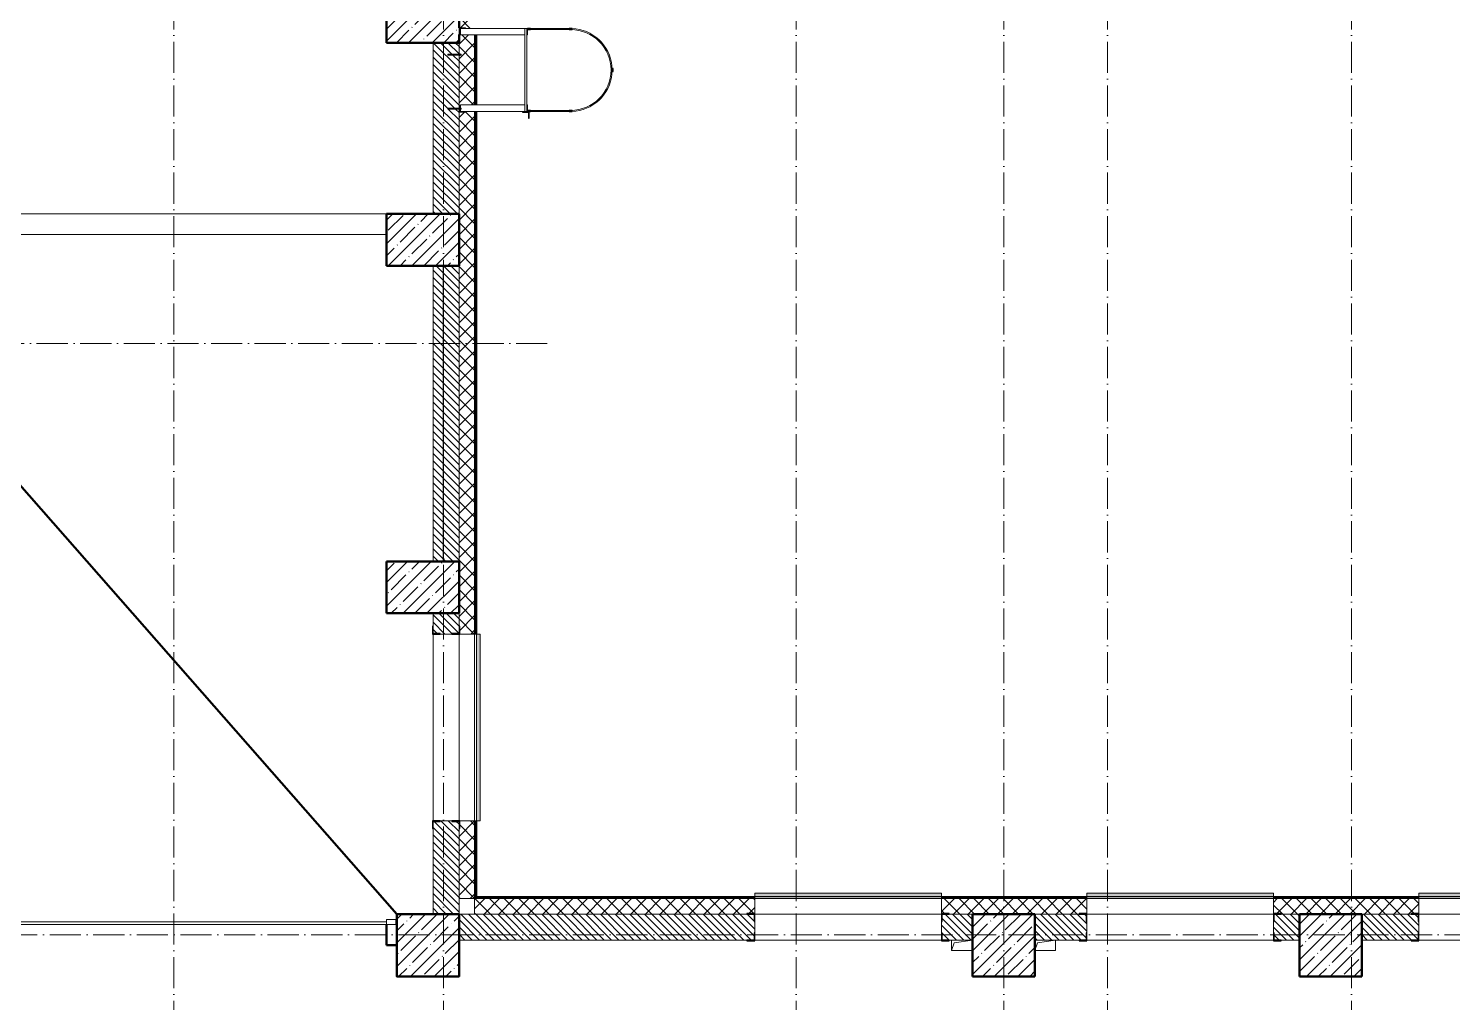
# Model space of a CAD drawing. Header units: millimetres. Extents: x -12989 to 629078, y -109036 to 555275.
# Drawn here: x 543060 to 556785, y -23586 to -14198 of the extents above; entities that cross this region are included whole.
import ezdxf

# ---------------------------------------------------------------- set-up
doc = ezdxf.new("R2010")
doc.units = ezdxf.units.MM
doc.linetypes.add('50_200_ШТРИХ_1Т_ш5_п1_п1_', pattern=[700, 500, -100, 0, -100])
for name, color, linetype, lineweight in [('A-DETL-____-OTLN-1', 7, 'Continuous', 50), ('A-DOOR-____-MCUT', 7, 'Continuous', 13), ('A-DOOR-____-OTLN', 7, 'Continuous', 9), ('A-FLOR-____-OTLN', 7, 'Continuous', 9), ('A-GENM-____-MCUT', 7, 'Continuous', 25), ('A-GENM-____-OTLN', 7, 'Continuous', 9), ('A-GENM-____-OTLN-1', 7, 'Continuous', 25), ('A-GLAZ-____-OTLN', 7, 'Continuous', 9), ('A-WALL-____-MCUT', 7, 'Continuous', 13), ('A-WALL-____-MCUT-1', 7, 'Continuous', 9), ('A-WALL-____-OTLN', 7, 'Continuous', 9), ('A-WALL-____-PATT-1', 7, 'Continuous', 9), ('A-WALL-FNSH-MCUT-1', 7, 'Continuous', 9), ('I-WALL-____-OTLN', 7, 'Continuous', 9), ('S-COLS-____-MCUT', 7, 'Continuous', 50), ('S-COLS-____-OTLN', 7, 'Continuous', 9), ('S-GRID-____-OTLN-1', 7, '50_200_ШТРИХ_1Т_ш5_п1_п1_', 9)]:
    doc.layers.add(name, color=color, linetype=linetype, lineweight=lineweight)
doc.layers.add('A-GLAZ-____-OTLN-1', color=7, linetype='Continuous', lineweight=9, true_color=0xc0c0c0)
pattern_1 = [(135, (523510.01, -90515.614), (-35.35534, -35.35534), [])]
pattern_2 = [(45, (523510.01, -90515.61), (-70.71068, 70.71068), []), (135, (523510.01, -90515.61), (-70.71068, -70.71068), [])]

# ---------------------------------------------------------------- blocks, each defined once
blk = doc.blocks.new('BSC_Колонна _Прямоугольная - 500х700-25279857-АР1_План отверстий 3 этажа в осях 1-64_Ю-ЯЯ')
at = {"layer": 'S-COLS-____-OTLN'}
h = blk.add_hatch(dxfattribs=at)
h.set_pattern_fill('FP_16', color=256, style=0, pattern_type=2)
h.set_pattern_definition([(315, (-76431.04, 23350), (114.04925, 114.04925), []), (315, (-76431.04, 23235.95), (114.04925, 114.04925), [201.613, -40.323, 3.353, -36.97])])
h.paths.add_polyline_path([(-250, -350), (250, -350), (250, 350), (-250, 350), (-250, -55)], flags=0)
at = {"layer": 'S-COLS-____-MCUT'}
for p, q in [((250, 350), (-250, 350)), ((-250, 350), (-250, -350)), ((250, -350), (250, 350)), ((-250, -350), (-170, -350)), ((-107, -350), (250, -350))]:
    blk.add_line(p, q, dxfattribs=at)
blk = doc.blocks.new('BSC_Колонна _Прямоугольная - 600х600-V52-АР1_План отверстий 3 этажа в осях 1-64_Ю-ЯЯ')
at = {"layer": 'S-COLS-____-OTLN'}
h = blk.add_hatch(dxfattribs=at)
h.set_pattern_fill('FP_60', color=256, style=0, pattern_type=2)
h.set_pattern_definition([(45, (-28950, -67481.04), (-114.04925, 114.04925), []), (45, (-28835.95, -67481.04), (-114.04925, 114.04925), [201.613, -40.323, 3.353, -36.97])])
h.paths.add_polyline_path([(-300, -300), (300, -300), (300, 300), (-300, 300), (-300, 237)], flags=0)
at = {"layer": 'S-COLS-____-MCUT'}
for p, q in [((300, 300), (-300, 300)), ((-300, 300), (-300, -300)), ((300, -300), (300, 300)), ((-300, -300), (300, -300))]:
    blk.add_line(p, q, dxfattribs=at)
blk = doc.blocks.new('BSC_Колонна _Прямоугольная - 500х700-25976089-АР1_План отверстий 3 этажа в осях 1-64_Ю-ЯЯ')
at = {"layer": 'S-COLS-____-OTLN'}
h = blk.add_hatch(dxfattribs=at)
h.set_pattern_fill('FP_76', color=256, style=0, pattern_type=2)
h.set_pattern_definition([(315, (-74281.04, 23350), (114.04925, 114.04925), []), (315, (-74281.04, 23235.95), (114.04925, 114.04925), [201.613, -40.323, 3.353, -36.97])])
h.paths.add_polyline_path([(-250, -350), (250, -350), (250, 350), (-250, 350)], flags=0)
at = {"layer": 'S-COLS-____-MCUT'}
for p, q in [((250, 350), (-250, 350)), ((-250, 350), (-250, -350)), ((250, -350), (250, 350)), ((-250, -350), (250, -350))]:
    blk.add_line(p, q, dxfattribs=at)
blk = doc.blocks.new('BSC_Колонна _Прямоугольная - 500х700-V68-АР1_План отверстий 3 этажа в осях 1-64_Ю-ЯЯ')
at = {"layer": 'S-COLS-____-OTLN'}
h = blk.add_hatch(dxfattribs=at)
h.set_pattern_fill('FP_77', color=256, style=0, pattern_type=2)
h.set_pattern_definition([(315, (-70931.04, 23350), (114.04925, 114.04925), []), (315, (-70931.04, 23235.95), (114.04925, 114.04925), [201.613, -40.323, 3.353, -36.97])])
h.paths.add_polyline_path([(-250, -350), (250, -350), (250, 350), (-250, 350)], flags=0)
at = {"layer": 'S-COLS-____-MCUT'}
for p, q in [((250, 350), (-250, 350)), ((-250, 350), (-250, -350)), ((250, -350), (250, 350)), ((-250, -350), (250, -350))]:
    blk.add_line(p, q, dxfattribs=at)
blk = doc.blocks.new('BSC_Колонна _Прямоугольная - 600х600-V89-АР1_План отверстий 3 этажа в осях 1-64_Ю-ЯЯ')
at = {"layer": 'S-COLS-____-OTLN'}
h = blk.add_hatch(dxfattribs=at)
h.set_pattern_fill('FP_94', color=256, style=0, pattern_type=2)
h.set_pattern_definition([(45, (-32100, -67481.04), (-114.04925, 114.04925), []), (45, (-31985.95, -67481.04), (-114.04925, 114.04925), [201.613, -40.323, 3.353, -36.97])])
h.paths.add_polyline_path([(-300, -300), (300, -300), (300, 300), (-300, 300)], flags=0)
at = {"layer": 'S-COLS-____-MCUT'}
for p, q in [((300, 300), (-300, 300)), ((-300, 300), (-300, -300)), ((300, -300), (300, 300)), ((-300, -300), (300, -300))]:
    blk.add_line(p, q, dxfattribs=at)
blk = doc.blocks.new('BSC_Колонна _Прямоугольная - 600х600-V90-АР1_План отверстий 3 этажа в осях 1-64_Ю-ЯЯ')
at = {"layer": 'S-COLS-____-OTLN'}
h = blk.add_hatch(dxfattribs=at)
h.set_pattern_fill('FP_95', color=256, style=0, pattern_type=2)
h.set_pattern_definition([(45, (-23400, -67481.04), (-114.04925, 114.04925), []), (45, (-23285.95, -67481.04), (-114.04925, 114.04925), [201.613, -40.323, 3.353, -36.97])])
h.paths.add_polyline_path([(-300, -300), (300, -300), (300, 300), (-300, 300)], flags=0)
at = {"layer": 'S-COLS-____-MCUT'}
for p, q in [((300, 300), (-300, 300)), ((-300, 300), (-300, -300)), ((300, -300), (300, 300)), ((-300, -300), (100, -300))]:
    blk.add_line(p, q, dxfattribs=at)
blk = doc.blocks.new('Фахверк_СКБ_Уголок - 250_2700-27497298-АР1_План отверстий 3 этажа в осях 1-64_Ю-ЯЯ')
at = {"layer": 'A-GENM-____-MCUT'}
for p, q in [((200, 181), (125, 181)), ((125, 181), (125, 106)), ((131, 106), (131, 175)), ((131, 175), (200, 175)), ((200, 175), (200, 181)), ((125, 106), (131, 106)), ((131, -6), (125, -6)), ((125, -6), (125, -81)), ((125, -81), (200, -81)), ((131, -75), (131, -6)), ((200, -75), (131, -75)), ((200, -81), (200, -75))]:
    blk.add_line(p, q, dxfattribs=at)
blk = doc.blocks.new('Фахверк_СКБ_Уголок - 250_2700-27509033-АР1_План отверстий 3 этажа в осях 1-64_Ю-ЯЯ')
at = {"layer": 'A-GENM-____-MCUT'}
for p, q in [((125, 181), (50, 181)), ((50, 181), (50, 175)), ((50, 175), (119, 175)), ((119, 175), (119, 106)), ((125, 106), (125, 181)), ((119, 106), (125, 106)), ((119, -75), (50, -75)), ((50, -75), (50, -81)), ((50, -81), (125, -81)), ((125, -6), (119, -6)), ((119, -6), (119, -75)), ((125, -81), (125, -6))]:
    blk.add_line(p, q, dxfattribs=at)
blk = doc.blocks.new('AR_Отверстие прямоугольное _в плите_ - AR_Отверстие прямоугольное _в плите_-V183-АР1_План отверстий 3 этажа в осях 1-64_Ю-ЯЯ')
at = {"layer": 'A-GENM-____-OTLN'}
for p, q in [((-100, 50), (-100, -50)), ((-100, -50), (-75, 25)), ((-75, 25), (100, 50)), ((100, -50), (100, 50)), ((-100, -50), (100, -50))]:
    blk.add_line(p, q, dxfattribs=at)
blk = doc.blocks.new('AR_Отверстие прямоугольное _в плите_ - AR_Отверстие прямоугольное _в плите_-V175-АР1_План отверстий 3 этажа в осях 1-64_Ю-ЯЯ')
at = {"layer": 'A-GENM-____-OTLN'}
for p, q in [((-100, -50), (-75, 25)), ((-75, 25), (100, 50)), ((100, -50), (100, 50)), ((-100, -50), (100, -50))]:
    blk.add_line(p, q, dxfattribs=at)
blk = doc.blocks.new('Лестница_Металлическая_Кровля_Перепад - Назначение габаритов по экземпляру-30749997-АР1_План отверстий 3 этажа в осях 1-64_Ю-ЯЯ')
at = {"layer": 'A-GENM-____-MCUT'}
for p, q in [((140, 1610), (110, 1610)), ((110, 1610), (110, 1600)), ((140, 1610), (110, 1610)), ((110, 1610), (110, 1600)), ((110, 1600), (140, 1600)), ((110, 1600), (140, 1600)), ((140, 1600), (140, 1610)), ((140, 1600), (140, 1610)), ((-147, 1493), (-168, 1472)), ((-168, 1472), (-161, 1465)), ((-161, 1465), (-140, 1486)), ((-140, 1486), (-147, 1493)), ((397, 1493), (390, 1486)), ((390, 1486), (411, 1465)), ((418, 1472), (397, 1493)), ((411, 1465), (418, 1472)), ((-275, 1215), (-275, 1185)), ((-265, 1215), (-275, 1215)), ((-275, 1185), (-265, 1185)), ((-265, 1185), (-265, 1215)), ((525, 1215), (515, 1215)), ((515, 1215), (515, 1185)), ((515, 1185), (525, 1185)), ((525, 1185), (525, 1215)), ((-265, 815), (-275, 815)), ((-275, 815), (-275, 785)), ((-265, 785), (-265, 815)), ((525, 815), (515, 815)), ((515, 815), (515, 785)), ((525, 785), (525, 815))]:
    blk.add_line(p, q, dxfattribs=at)
at = {"layer": 'A-GENM-____-OTLN'}
for p, q in [((-275, 1185), (-275, 815)), ((-265, 815), (-265, 1185)), ((515, 1185), (515, 815)), ((525, 815), (525, 1185))]:
    blk.add_line(p, q, dxfattribs=at)
for radius, start, end in [(390, 0, 180), (400, 47.1513, 132.8487), (400, 137.1513, 177.8405), (400, 2.1595, 42.8487)]:
    blk.add_arc((125, 1200), radius, start, end, dxfattribs=at)
blk = doc.blocks.new('ЛМ_Арматурный стержень_ГОСТ 5781-82 - Ø 18 А240-29172526-АР1_План отверстий 3 этажа в осях 1-64_Ю-ЯЯ')
at = {"layer": 'A-GENM-____-OTLN'}
for p, q in [((24334, 76318), (24334, 75518)), ((24334, 76318), (24343, 76318)), ((24343, 76318), (24352, 76318)), ((24352, 75518), (24352, 76318)), ((24343, 75518), (24334, 75518)), ((24352, 75518), (24343, 75518))]:
    blk.add_line(p, q, dxfattribs=at)
blk = doc.blocks.new('ЛМ_Уголок_ГОСТ 8509-93 - L 63х63x6-29176216-АР1_План отверстий 3 этажа в осях 1-64_Ю-ЯЯ')
at = {"layer": 'A-GENM-____-MCUT'}
for p, q in [((24312, 75518), (24312, 75512)), ((24312, 75512), (24369, 75512)), ((24375, 75518), (24360, 75518)), ((24369, 75512), (24369, 75455)), ((24375, 75455), (24375, 75518)), ((24369, 75455), (24375, 75455))]:
    blk.add_line(p, q, dxfattribs=at)
blk = doc.blocks.new('Анкер клиновой - Анкер клиновой МКТ V-A 10-10-15_115-14811140-АР1_План отверстий 3 этажа в осях 1-64_Ю-ЯЯ')
at = {"layer": 'A-GENM-____-OTLN'}
for p, q in [((23706, 76071), (23591, 76071)), ((23591, 76061), (23591, 76071)), ((23591, 76061), (23706, 76061)), ((23710, 76074), (23706, 76074)), ((23706, 76058), (23706, 76074)), ((23706, 76074), (23706, 76072)), ((23706, 76060), (23706, 76058)), ((23706, 76058), (23710, 76058)), ((23710, 76072), (23710, 76074)), ((23710, 76074), (23710, 76058)), ((23720, 76071), (23710, 76071)), ((23710, 76061), (23720, 76061)), ((23710, 76058), (23710, 76060)), ((23720, 76071), (23720, 76061))]:
    blk.add_line(p, q, dxfattribs=at)
blk = doc.blocks.new('Анкер клиновой - Анкер клиновой МКТ V-A 10-10-15_115-V208-АР1_План отверстий 3 этажа в осях 1-64_Ю-ЯЯ')
at = {"layer": 'A-GENM-____-OTLN'}
for p, q in [((23700, 75550), (23591, 75550)), ((23591, 75540), (23591, 75550)), ((23591, 75540), (23700, 75540)), ((23710, 75553), (23706, 75553)), ((23706, 75537), (23710, 75537)), ((23710, 75551), (23710, 75553)), ((23710, 75553), (23710, 75537)), ((23720, 75550), (23710, 75550)), ((23710, 75540), (23720, 75540)), ((23710, 75537), (23710, 75539)), ((23720, 75550), (23720, 75540))]:
    blk.add_line(p, q, dxfattribs=at)
blk = doc.blocks.new('ЛМ_Уголок_ГОСТ 8509-93 - L 63х63x6-29171483-АР1_План отверстий 3 этажа в осях 1-64_Ю-ЯЯ')
at = {"layer": 'A-GENM-____-OTLN'}
for p, q in [((23700, 76324), (23700, 76261)), ((23763, 76324), (23700, 76324)), ((23706, 76261), (23706, 76318)), ((23706, 76318), (23763, 76318)), ((23763, 76318), (23763, 76324)), ((23700, 76261), (23706, 76261))]:
    blk.add_line(p, q, dxfattribs=at)
blk = doc.blocks.new('ЛМ_Уголок_ГОСТ 8509-93 - L 63х63x6-29171484-АР1_План отверстий 3 этажа в осях 1-64_Ю-ЯЯ')
at = {"layer": 'A-GENM-____-OTLN'}
for p, q in [((23706, 75575), (23700, 75575)), ((23700, 75575), (23700, 75512)), ((23700, 75512), (23763, 75512)), ((23706, 75518), (23706, 75575)), ((23763, 75518), (23706, 75518)), ((23763, 75512), (23763, 75518))]:
    blk.add_line(p, q, dxfattribs=at)
blk = doc.blocks.new('ЛМ_Уголок_ГОСТ 8509-93 - L 63х63x6-30750527-АР1_План отверстий 3 этажа в осях 1-64_Ю-ЯЯ')
at = {"layer": 'A-GENM-____-OTLN'}
for p, q in [((0, 45), (0, -18)), ((619, 45), (0, 45)), ((645, 45), (637, 45)), ((645, -18), (645, 45)), ((48, -18), (619, -18)), ((637, -18), (645, -18))]:
    blk.add_line(p, q, dxfattribs=at)
blk = doc.blocks.new('ЛМ_Уголок_ГОСТ 8509-93 - L 63х63x6-30750528-АР1_План отверстий 3 этажа в осях 1-64_Ю-ЯЯ')
at = {"layer": 'A-GENM-____-OTLN'}
for p, q in [((0, 18), (0, -4)), ((619, 18), (48, 18)), ((645, 18), (637, 18)), ((645, -45), (645, 18)), ((0, -14), (0, -45)), ((0, -45), (619, -45)), ((637, -45), (645, -45))]:
    blk.add_line(p, q, dxfattribs=at)
blk = doc.blocks.new('Отлив_СКБ - Отлив витража_СФТК-31884011-АР1_План отверстий 3 этажа в осях 1-64_Ю-ЯЯ')
at = {"layer": 'A-GLAZ-____-OTLN-1'}
for points in [[(1800, 2), (1800, 37), (0, 37), (0, 2), (1715, 2)], [(1715, 0), (1800, 0), (1800, 2), (0, 2), (0, 0)]]:
    blk.add_hatch(color=256, dxfattribs=at).paths.add_polyline_path(points, flags=0)
at = {"layer": 'A-GLAZ-____-OTLN'}
for p, q in [((0, 3), (0, 37)), ((1800, 37), (0, 37)), ((0, 2), (1800, 2)), ((1800, 37), (1800, 3)), ((1800, 0), (0, 0))]:
    blk.add_line(p, q, dxfattribs=at)
blk = doc.blocks.new('DM_Штора_Противопожарная_Doormaster_EI-60 - ш_4700 х в_2680-31485574-АР1_План отверстий 3 этажа в осях 1-64_Ю-ЯЯ')
at = {"layer": 'A-DOOR-____-MCUT'}
for p, q in [((-2225, 150), (-2315, 150)), ((-2315, 150), (-2315, 100)), ((-2225, 100), (-2225, 150)), ((2475, 150), (2475, 100)), ((2565, 150), (2475, 150)), ((2565, 100), (2565, 150)), ((-2315, 100), (-2225, 100)), ((-2225, 125), (2475, 125)), ((2475, 100), (2565, 100))]:
    blk.add_line(p, q, dxfattribs=at)
blk = doc.blocks.new('BSC_Колонна _Прямоугольная1 - 200х100 _металл_-31488033-АР1_План отверстий 3 этажа в осях 1-64_Ю-ЯЯ')
at = {"layer": 'S-COLS-____-MCUT'}
for p, q in [((100, 50), (-100, 50)), ((-100, 50), (-100, 40)), ((100, -50), (100, 50)), ((-100, -50), (100, -50))]:
    blk.add_line(p, q, dxfattribs=at)
blk = doc.blocks.new('3эт')
at = {"layer": 'S-GRID-____-OTLN-1', "color": 251, "ltscale": 0.6, "true_color": 0x636466}
for p, q in [((304720.7, 4029.4), (304720.7, -33971.9)), ((307320.7, 4029.4), (307320.7, -20188)), ((310720.7, 4029.4), (310720.7, -33971.9)), ((312720.7, 4029.4), (312720.7, -20188)), ((313720.7, 4029.4), (313720.7, -33971.9)), ((316070.7, 4029.4), (316070.7, -20188)), ((308320.7, -13582.4), (279101.9, -13582.4)), ((387845.1, -19282.4), (279101.9, -19282.4))]:
    blk.add_line(p, q, dxfattribs=at)

msp = doc.modelspace()

# ---------------------------------------------------------------- hatches: boundary and pattern name
at = {"layer": 'A-WALL-____-PATT-1'}
h = msp.add_hatch(dxfattribs=at)
h.set_pattern_fill('FP_4', color=256, style=0, pattern_type=2)
h.set_pattern_definition(pattern_2)
h.paths.add_polyline_path([(547360.0077, -22584.5723), (547360.0077, -21834.5723), (547216.0077, -21834.5723), (547216.0077, -21909.5723), (547210.0077, -21909.5723), (547210.0077, -22584.5723), (547356.7496, -22584.5723)], flags=0)
h.paths.add_polyline_path([(547360.0077, -20034.5723), (547360.0077, -14997.5723), (547273.0077, -14997.5723), (547273.0077, -15003.5723), (547210.0077, -15003.5723), (547210.0077, -19959.5723), (547216.0077, -19959.5723), (547216.0077, -20034.5723)], flags=0)
h.paths.add_polyline_path([(547225.0077, -14997.5723), (547225.0077, -14975.5723), (547216.0077, -14976.2292), (547216.0077, -14997.5723), (547220.0077, -14997.5723)], flags=0)
h.paths.add_polyline_path([(547220.0077, -14965.5723), (547225.0077, -14964.9155), (547225.7971, -14934.5723), (547360.0077, -14934.5723), (547360.0077, -14260.5723), (547225.0077, -14260.5723), (547225.0077, -14197.5723), (547216.0077, -14197.5723), (547216.0077, -14254.5723), (547210.0077, -14254.5723), (547210.0077, -14444.5723), (547230.0077, -14445.2422), (547230.0077, -14454.5723), (547210.0077, -14455.2292), (547210.0077, -14940.5723), (547216.0077, -14940.5723), (547216.0077, -14964.9155), (547220.0077, -14964.9155)], flags=0)
h.paths.add_polyline_path([(547360.0077, -14197.5723), (547360.0077, -4584.5723), (547210.0077, -4584.5723), (547210.0077, -14191.5723), (547273.0077, -14191.5723), (547273.0077, -14197.5723), (547356.7496, -14197.5723)], flags=0)
h = msp.add_hatch(dxfattribs=at)
h.set_pattern_fill('FP_9', color=256, style=0, pattern_type=2)
h.set_pattern_definition(pattern_1)
h.paths.add_polyline_path([(546960.0077, -15984.5723), (547210.0077, -15984.5723), (547210.0077, -14975.5723), (547101.0077, -14974.9024), (547101.0077, -14965.5723), (547210.0077, -14965.5723), (547210.0077, -14454.5723), (547101.0077, -14453.9024), (547101.0077, -14444.5723), (547210.0077, -14444.5723), (547210.0077, -14334.5723), (546960.0077, -14334.5723), (546960.0077, -15532.8253)], flags=0)
h = msp.add_hatch(dxfattribs=at)
h.set_pattern_fill('FP_9', color=256, style=0, pattern_type=2)
h.set_pattern_definition(pattern_1)
h.paths.add_polyline_path([(547210.0077, -19334.5723), (547210.0077, -16484.5723), (546960.0077, -16484.5723), (546960.0077, -19334.5723)], flags=0)
h = msp.add_hatch(dxfattribs=at)
h.set_pattern_fill('FP_9', color=256, style=0, pattern_type=2)
h.set_pattern_definition(pattern_1)
h.paths.add_polyline_path([(546960.0077, -22734.5723), (547210.0077, -22734.5723), (547210.0077, -21840.5723), (547141.0077, -21840.5723), (547141.0077, -21834.5723), (547029.0077, -21834.5723), (547029.0077, -21840.5723), (546960.0077, -21840.5723), (546960.0077, -21990.7657)], flags=0)
h.paths.add_polyline_path([(547141.0077, -20034.5723), (547141.0077, -20028.5723), (547210.0077, -20028.5723), (547210.0077, -19834.5723), (546960.0077, -19834.5723), (546960.0077, -20028.5723), (547029.0077, -20028.5723), (547029.0077, -20034.5723)], flags=0)
h = msp.add_hatch(dxfattribs=at)
h.set_pattern_fill('FP_4', color=256, style=0, pattern_type=2)
h.set_pattern_definition(pattern_2)
h.paths.add_polyline_path([(568710.0077, -22734.5723), (568710.0077, -22584.5723), (567860.0077, -22584.5723), (567860.0077, -22734.5723), (568566.3211, -22734.5723)], flags=0)
h.paths.add_polyline_path([(564735.0077, -22734.5723), (566060.0077, -22734.5723), (566060.0077, -22584.5723), (564660.0077, -22584.5723), (564660.0077, -22728.5723), (564735.0077, -22728.5723)], flags=0)
h.paths.add_polyline_path([(562785.0077, -22734.5723), (562785.0077, -22728.5723), (562860.0077, -22728.5723), (562860.0077, -22584.5723), (561460.0077, -22584.5723), (561460.0077, -22728.5723), (561535.0077, -22728.5723), (561535.0077, -22734.5723), (562760.0077, -22734.5723)], flags=0)
h.paths.add_polyline_path([(559585.0077, -22734.5723), (559585.0077, -22728.5723), (559660.0077, -22728.5723), (559660.0077, -22584.5723), (558260.0077, -22584.5723), (558260.0077, -22728.5723), (558335.0077, -22728.5723), (558335.0077, -22734.5723), (559510.0077, -22734.5723)], flags=0)
h.paths.add_polyline_path([(555910.0077, -22734.5723), (556385.0077, -22734.5723), (556385.0077, -22728.5723), (556460.0077, -22728.5723), (556460.0077, -22584.5723), (555060.0077, -22584.5723), (555060.0077, -22728.5723), (555135.0077, -22728.5723), (555135.0077, -22734.5723), (555310.3389, -22734.5723)], flags=0)
h.paths.add_polyline_path([(553185.0077, -22734.5723), (553185.0077, -22728.5723), (553260.0077, -22728.5723), (553260.0077, -22584.5723), (551860.0077, -22584.5723), (551860.0077, -22728.5723), (551935.0077, -22728.5723), (551935.0077, -22734.5723), (552760.0077, -22734.5723)], flags=0)
h.paths.add_polyline_path([(549985.0077, -22734.5723), (549985.0077, -22728.5723), (550060.0077, -22728.5723), (550060.0077, -22584.5723), (547360.0077, -22584.5723), (547360.0077, -22734.5723), (548240.4818, -22734.5723)], flags=0)
h = msp.add_hatch(dxfattribs=at)
h.set_pattern_fill('FP_9', color=256, style=0, pattern_type=2)
h.set_pattern_definition(pattern_1)
h.paths.add_polyline_path([(551935.0077, -22984.5723), (552160.0077, -22984.5723), (552160.0077, -22734.5723), (551866.0077, -22734.5723), (551866.0077, -22803.5723), (551860.0077, -22803.5723), (551860.0077, -22915.5723), (551866.0077, -22915.5723), (551866.0077, -22984.5723)], flags=0)
h.paths.add_polyline_path([(549985.0077, -22984.5723), (550054.0077, -22984.0168), (550054.0077, -22915.5723), (550060.0077, -22915.5723), (550060.0077, -22803.5723), (550054.0077, -22803.5723), (550054.0077, -22734.5723), (547210.0077, -22734.5723), (547210.0077, -22984.5723), (548240.4818, -22984.5723)], flags=0)
h = msp.add_hatch(dxfattribs=at)
h.set_pattern_fill('FP_9', color=256, style=0, pattern_type=2)
h.set_pattern_definition(pattern_1)
h.paths.add_polyline_path([(555310.0077, -22984.5723), (555310.0077, -22734.5723), (555066.0077, -22734.5723), (555066.0077, -22803.5723), (555060.0077, -22803.5723), (555060.0077, -22915.5723), (555066.0077, -22915.5723), (555066.0077, -22984.5723), (555135.0077, -22984.5723)], flags=0)
h.paths.add_polyline_path([(553185.0077, -22984.5723), (553254.0077, -22984.5723), (553254.0077, -22915.5723), (553260.0077, -22915.5723), (553260.0077, -22803.5723), (553254.0077, -22803.5723), (553254.0077, -22734.5723), (552760.0077, -22734.5723), (552760.0077, -22984.5723)], flags=0)
h = msp.add_hatch(dxfattribs=at)
h.set_pattern_fill('FP_9', color=256, style=0, pattern_type=2)
h.set_pattern_definition(pattern_1)
h.paths.add_polyline_path([(558910.0077, -22984.5723), (558910.0077, -22734.5723), (558266.0077, -22734.5723), (558266.0077, -22803.5723), (558260.0077, -22803.5723), (558260.0077, -22915.5723), (558266.0077, -22915.5723), (558266.0077, -22984.5723), (558845.2675, -22984.5723)], flags=0)
h.paths.add_polyline_path([(556385.0077, -22984.5723), (556454.0077, -22984.5723), (556454.0077, -22915.5723), (556460.0077, -22915.5723), (556460.0077, -22803.5723), (556454.0077, -22803.5723), (556454.0077, -22734.5723), (555910.0077, -22734.5723), (555910.0077, -22984.5723)], flags=0)

# ---------------------------------------------------------------- linework, layer by layer
msp.add_lwpolyline([(547060.0077, -19334.5723), (547060.0077, -16484.5723)])
at = {"color": 0, "lineweight": 50}
msp.add_lwpolyline([(546610.0077, -22734.5723), (547210.0077, -22734.5723), (547210.0077, -23334.5723), (546610.0077, -23334.5723)], close=True, dxfattribs=at)
at = {"layer": 'A-DETL-____-OTLN-1'}
msp.add_line((541710.0077, -17154.8949), (546610.0077, -22734.5723), dxfattribs=at)
at = {"layer": 'A-FLOR-____-OTLN'}
msp.add_line((546510.0077, -22834.5723), (541810.0077, -22834.5723), dxfattribs=at)
at = {"layer": 'A-WALL-____-MCUT'}
for p, q in [((546960.0077, -14334.5723), (546960.0077, -15984.5723)), ((547210.0077, -14334.5723), (547210.0077, -14444.7427)), ((547210.0077, -14454.4019), (547210.0077, -14940.5723)), ((547210.0077, -15003.5723), (547210.0077, -15984.5723)), ((546960.0077, -16484.5723), (546960.0077, -19334.5723)), ((547210.0077, -16484.5723), (547210.0077, -19334.5723)), ((546960.0077, -19834.5723), (546960.0077, -19959.5723)), ((547210.0077, -19959.5723), (547210.0077, -19834.5723)), ((547029.0077, -20034.5723), (547141.0077, -20034.5723)), ((546960.0077, -21909.5723), (546960.0077, -22734.5723)), ((547141.0077, -21834.5723), (547029.0077, -21834.5723)), ((547210.0077, -21909.5723), (547210.0077, -22734.5723)), ((547210.0077, -22734.5723), (549985.0077, -22734.5723)), ((552160.0077, -22734.5723), (551935.0077, -22734.5723)), ((553185.0077, -22734.5723), (552760.0077, -22734.5723)), ((555310.0077, -22734.5723), (555135.0077, -22734.5723)), ((556385.0077, -22734.5723), (555910.0077, -22734.5723)), ((550060.0077, -22915.5723), (550060.0077, -22803.5723)), ((551860.0077, -22803.5723), (551860.0077, -22915.5723)), ((553260.0077, -22915.5723), (553260.0077, -22803.5723)), ((555060.0077, -22803.5723), (555060.0077, -22915.5723)), ((556460.0077, -22915.5723), (556460.0077, -22803.5723)), ((547210.0077, -22984.5723), (549985.0077, -22984.5723)), ((551935.0077, -22984.5723), (552160.0077, -22984.5723)), ((552760.0077, -22984.5723), (553185.0077, -22984.5723)), ((555135.0077, -22984.5723), (555310.0077, -22984.5723)), ((555910.0077, -22984.5723), (556385.0077, -22984.5723))]:
    msp.add_line(p, q, dxfattribs=at)
at = {"layer": 'A-WALL-____-MCUT-1'}
for p, q in [((547360.0077, -14934.5723), (547360.0077, -14260.5723)), ((547366.0077, -14934.5723), (547366.0077, -14260.5723)), ((547372.0077, -14934.5723), (547372.0077, -14260.5723)), ((547360.0077, -20034.5723), (547360.0077, -14997.5723)), ((547366.0077, -20034.5723), (547366.0077, -14997.5723)), ((547372.0077, -20034.5723), (547372.0077, -14997.5723)), ((547216.0077, -20034.5723), (547360.0077, -20034.5723)), ((547360.0077, -21834.5723), (547216.0077, -21834.5723)), ((547360.0077, -21834.5723), (547360.0077, -22734.5723)), ((547366.0077, -22584.5723), (547366.0077, -21834.5723)), ((547372.0077, -22584.5723), (547372.0077, -21834.5723)), ((547210.0077, -22584.5723), (550060.0077, -22584.5723)), ((550060.0077, -22572.5723), (547360.0077, -22572.5723)), ((550060.0077, -22578.5723), (547360.0077, -22578.5723)), ((550060.0077, -22728.5723), (550060.0077, -22584.5723)), ((553260.0077, -22572.5723), (551860.0077, -22572.5723)), ((553260.0077, -22578.5723), (551860.0077, -22578.5723)), ((551860.0077, -22584.5723), (551860.0077, -22728.5723)), ((553260.0077, -22584.5723), (551860.0077, -22584.5723)), ((553260.0077, -22728.5723), (553260.0077, -22584.5723)), ((556460.0077, -22572.5723), (555060.0077, -22572.5723)), ((556460.0077, -22578.5723), (555060.0077, -22578.5723)), ((555060.0077, -22584.5723), (556460.0077, -22584.5723)), ((555060.0077, -22584.5723), (555060.0077, -22728.5723)), ((556460.0077, -22728.5723), (556460.0077, -22584.5723))]:
    msp.add_line(p, q, dxfattribs=at)
at = {"layer": 'A-WALL-____-OTLN'}
for p, q in [((546960.0077, -21834.5723), (546960.0077, -20034.5723)), ((547210.0077, -21834.5723), (547210.0077, -20034.5723)), ((547210.0077, -20034.5723), (547210.0077, -21834.5723)), ((547360.0077, -20034.5723), (547360.0077, -21834.5723)), ((551860.0077, -22584.5723), (550060.0077, -22584.5723)), ((553260.0077, -22584.5723), (555060.0077, -22584.5723)), ((556460.0077, -22584.5723), (558260.0077, -22584.5723)), ((551860.0077, -22734.5723), (550060.0077, -22734.5723)), ((555060.0077, -22734.5723), (553260.0077, -22734.5723)), ((558260.0077, -22734.5723), (556460.0077, -22734.5723)), ((551860.0077, -22984.5723), (550060.0077, -22984.5723)), ((555060.0077, -22984.5723), (553260.0077, -22984.5723)), ((558260.0077, -22984.5723), (556460.0077, -22984.5723))]:
    msp.add_line(p, q, dxfattribs=at)
at = {"layer": 'A-WALL-FNSH-MCUT-1'}
for p, q in [((547380.0077, -14934.5723), (547380.0077, -14260.5723)), ((547380.0077, -20034.5723), (547380.0077, -14997.5723)), ((547360.0077, -20034.5723), (547380.0077, -20034.5723)), ((547380.0077, -21834.5723), (547360.0077, -21834.5723)), ((547380.0077, -22584.5723), (547380.0077, -21834.5723)), ((550060.0077, -22564.5723), (547360.0077, -22564.5723)), ((550060.0077, -22584.5723), (550060.0077, -22564.5723)), ((553260.0077, -22564.5723), (551860.0077, -22564.5723)), ((551860.0077, -22564.5723), (551860.0077, -22584.5723)), ((553260.0077, -22584.5723), (553260.0077, -22564.5723)), ((556460.0077, -22564.5723), (555060.0077, -22564.5723)), ((555060.0077, -22564.5723), (555060.0077, -22584.5723)), ((556460.0077, -22584.5723), (556460.0077, -22564.5723))]:
    msp.add_line(p, q, dxfattribs=at)
at = {"layer": 'I-WALL-____-OTLN'}
for p, q in [((541710.0077, -15984.5723), (546510.0077, -15984.5723)), ((546510.0077, -16184.5723), (541710.0077, -16184.5723))]:
    msp.add_line(p, q, dxfattribs=at)

# ---------------------------------------------------------------- block references
msp.add_blockref('3эт', (239739.3002, -3652.1582))
at = {"layer": 'A-DOOR-____-OTLN'}
msp.add_blockref('DM_Штора_Противопожарная_Doormaster_EI-60 - ш_4700 х в_2680-31485574-АР1_План отверстий 3 этажа в осях 1-64_Ю-ЯЯ', (544035.0077, -22934.5723), dxfattribs=at)
at = {"layer": 'A-GENM-____-OTLN'}
for name, p in [('ЛМ_Уголок_ГОСТ 8509-93 - L 63х63x6-29171483-АР1_План отверстий 3 этажа в осях 1-64_Ю-ЯЯ', (523510.0077, -90515.6143)), ('ЛМ_Арматурный стержень_ГОСТ 5781-82 - Ø 18 А240-29172526-АР1_План отверстий 3 этажа в осях 1-64_Ю-ЯЯ', (523510.0077, -90515.6143)), ('Анкер клиновой - Анкер клиновой МКТ V-A 10-10-15_115-14811140-АР1_План отверстий 3 этажа в осях 1-64_Ю-ЯЯ', (523510.0077, -90515.6143)), ('ЛМ_Уголок_ГОСТ 8509-93 - L 63х63x6-29171484-АР1_План отверстий 3 этажа в осях 1-64_Ю-ЯЯ', (523510.0077, -90515.6143)), ('Анкер клиновой - Анкер клиновой МКТ V-A 10-10-15_115-V208-АР1_План отверстий 3 этажа в осях 1-64_Ю-ЯЯ', (523510.0077, -90515.6143)), ('ЛМ_Уголок_ГОСТ 8509-93 - L 63х63x6-29176216-АР1_План отверстий 3 этажа в осях 1-64_Ю-ЯЯ', (523510.0077, -90515.6143)), ('AR_Отверстие прямоугольное _в плите_ - AR_Отверстие прямоугольное _в плите_-V183-АР1_План отверстий 3 этажа в осях 1-64_Ю-ЯЯ', (552057.5206, -23034.5723)), ('AR_Отверстие прямоугольное _в плите_ - AR_Отверстие прямоугольное _в плите_-V175-АР1_План отверстий 3 этажа в осях 1-64_Ю-ЯЯ', (552860.0077, -23034.5723))]:
    msp.add_blockref(name, p, dxfattribs=at)
at = {"layer": 'A-GENM-____-OTLN', "extrusion": (0, 0, -1), "rotation": 180}
for name, p in [('ЛМ_Уголок_ГОСТ 8509-93 - L 63х63x6-30750527-АР1_План отверстий 3 этажа в осях 1-64_Ю-ЯЯ', (-547225.0077, -14215.3723)), ('ЛМ_Уголок_ГОСТ 8509-93 - L 63х63x6-30750528-АР1_План отверстий 3 этажа в осях 1-64_Ю-ЯЯ', (-547225.0077, -14979.7723))]:
    msp.add_blockref(name, p, dxfattribs=at)
at = {"layer": 'A-GENM-____-OTLN', "rotation": 269.9999999999999}
msp.add_blockref('Лестница_Металлическая_Кровля_Перепад - Назначение габаритов по экземпляру-30749997-АР1_План отверстий 3 этажа в осях 1-64_Ю-ЯЯ', (547085.0077, -14472.5723), dxfattribs=at)
at = {"layer": 'A-GENM-____-OTLN-1'}
for name, p, rotation in [('Фахверк_СКБ_Уголок - 250_2700-27497298-АР1_План отверстий 3 этажа в осях 1-64_Ю-ЯЯ', (547135.0077, -20159.5723), 89.99999999999991), ('Фахверк_СКБ_Уголок - 250_2700-27497298-АР1_План отверстий 3 этажа в осях 1-64_Ю-ЯЯ', (547035.0077, -21709.5723), 269.9999999999999), ('Фахверк_СКБ_Уголок - 250_2700-27497298-АР1_План отверстий 3 этажа в осях 1-64_Ю-ЯЯ', (550185.0077, -22809.5723), 180), ('Фахверк_СКБ_Уголок - 250_2700-27509033-АР1_План отверстий 3 этажа в осях 1-64_Ю-ЯЯ', (551985.0077, -22809.5723), 180), ('Фахверк_СКБ_Уголок - 250_2700-27497298-АР1_План отверстий 3 этажа в осях 1-64_Ю-ЯЯ', (553385.0077, -22809.5723), 180), ('Фахверк_СКБ_Уголок - 250_2700-27509033-АР1_План отверстий 3 этажа в осях 1-64_Ю-ЯЯ', (555185.0077, -22809.5723), 180), ('Фахверк_СКБ_Уголок - 250_2700-27497298-АР1_План отверстий 3 этажа в осях 1-64_Ю-ЯЯ', (556585.0077, -22809.5723), 180)]:
    msp.add_blockref(name, p, dxfattribs=dict(at, rotation=rotation))
at = {"layer": 'A-GLAZ-____-OTLN', "rotation": 269.9999999999995}
msp.add_blockref('Отлив_СКБ - Отлив витража_СФТК-31884011-АР1_План отверстий 3 этажа в осях 1-64_Ю-ЯЯ', (547377.0077, -20034.5723), dxfattribs=at)
at = {"layer": 'A-GLAZ-____-OTLN'}
for p in [(550060.0077, -22567.5723), (553260.0077, -22567.5723), (556460.0077, -22567.5723)]:
    msp.add_blockref('Отлив_СКБ - Отлив витража_СФТК-31884011-АР1_План отверстий 3 этажа в осях 1-64_Ю-ЯЯ', p, dxfattribs=at)
at = {"layer": 'S-COLS-____-OTLN'}
for name, p, rotation in [('BSC_Колонна _Прямоугольная - 500х700-25279857-АР1_План отверстий 3 этажа в осях 1-64_Ю-ЯЯ', (546860.0077, -14084.5723), 89.9999999999999), ('BSC_Колонна _Прямоугольная - 500х700-25976089-АР1_План отверстий 3 этажа в осях 1-64_Ю-ЯЯ', (546860.0077, -16234.5723), 89.9999999999999), ('BSC_Колонна _Прямоугольная - 500х700-V68-АР1_План отверстий 3 этажа в осях 1-64_Ю-ЯЯ', (546860.0077, -19584.5723), 89.9999999999999), ('BSC_Колонна _Прямоугольная1 - 200х100 _металл_-31488033-АР1_План отверстий 3 этажа в осях 1-64_Ю-ЯЯ', (546560.0077, -22934.5723), 270.0000000000001)]:
    msp.add_blockref(name, p, dxfattribs=dict(at, rotation=rotation))
for name, p in [('BSC_Колонна _Прямоугольная - 600х600-V90-АР1_План отверстий 3 этажа в осях 1-64_Ю-ЯЯ', (546910.0077, -23034.5723)), ('BSC_Колонна _Прямоугольная - 600х600-V52-АР1_План отверстий 3 этажа в осях 1-64_Ю-ЯЯ', (552460.0077, -23034.5723)), ('BSC_Колонна _Прямоугольная - 600х600-V89-АР1_План отверстий 3 этажа в осях 1-64_Ю-ЯЯ', (555610.0077, -23034.5723))]:
    msp.add_blockref(name, p, dxfattribs=at)

doc.saveas('drawing.dxf')
